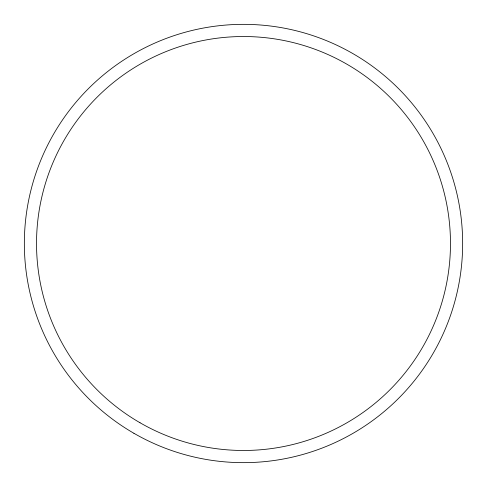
<?xml version="1.0" encoding="UTF-8"?>
<svg xmlns="http://www.w3.org/2000/svg" width="487" height="487" viewBox="0 0 487 487"><rect width="100%" height="100%" fill="white"/><g stroke="black" fill="none" stroke-linecap="round" stroke-linejoin="round"><path stroke-width="0.73" d="M133.925 433.29A219.15 219.15 0 0 0 462.65 243.5A219.15 219.15 0 0 0 133.925 53.71A219.15 219.15 0 0 0 133.925 433.29M140.013 422.746A206.975 206.975 0 0 0 450.475 243.5A206.975 206.975 0 0 0 140.013 64.254A206.975 206.975 0 0 0 140.013 422.746"/></g></svg>
